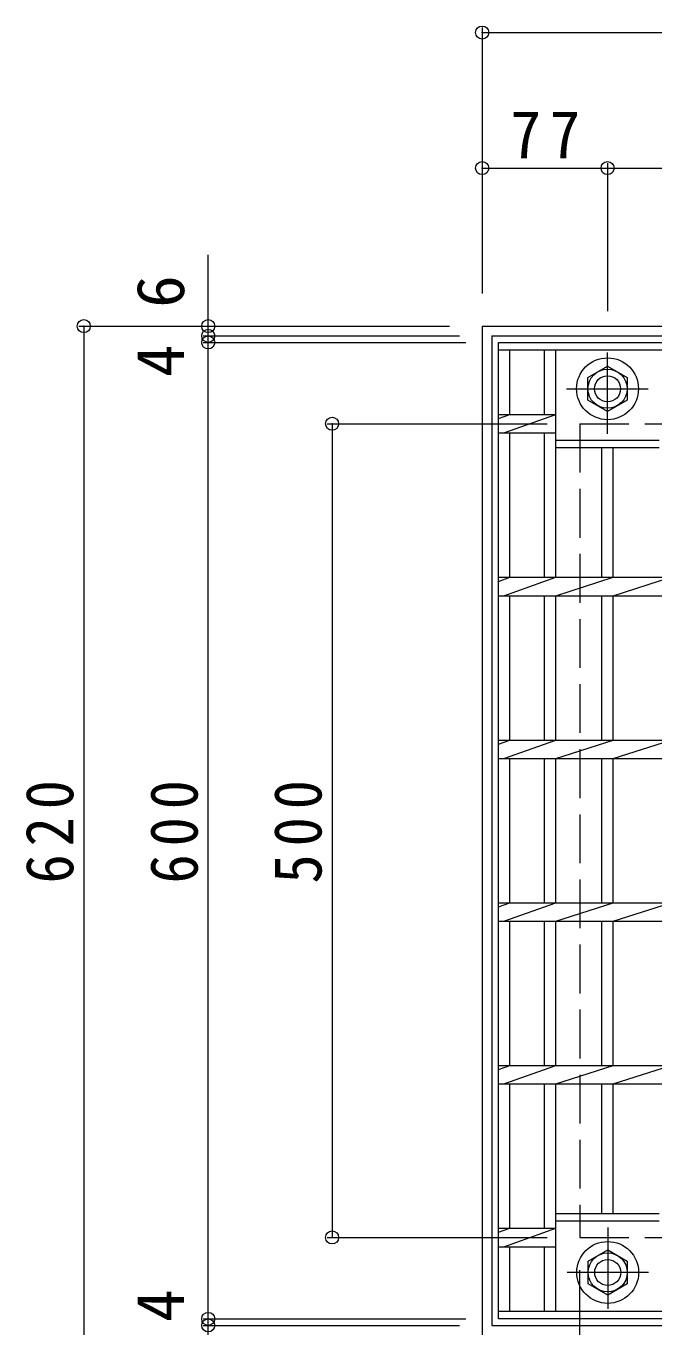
# Model space of a CAD drawing. Units: millimetres at full size, sheet at 1:10; some dimension numbers follow another scale. Extents: x -1488 to 1756, y -1350 to 1383.
# Drawn here: x -1354 to -968, y 552 to 1351 of the extents above; entities that cross this region are included whole.
import ezdxf
from ezdxf.enums import TextEntityAlignment as Align

# ---------------------------------------------------------------- set-up
doc = ezdxf.new("R2010")
doc.units = ezdxf.units.MM
doc.header["$LTSCALE"] = 10
doc.header["$PDMODE"] = 32
doc.header["$PDSIZE"] = 8
doc.linetypes.add('CHAIN1', pattern=[8, 5, -1, 1, -1])
doc.linetypes.add('DASHED3', pattern=[4, 3, -1])
for name, color, linetype, lineweight in [('C-1', 2, 'Continuous', 9), ('C-2', 3, 'Continuous', 9), ('C-4', 7, 'Continuous', 9)]:
    doc.layers.add(name, color=color, linetype=linetype, lineweight=lineweight)
doc.styles.add('ＭＳ ゴシック', font='')
doc.styles.get('ＭＳ ゴシック').set_extended_font_data('MS Gothic')

msp = doc.modelspace()

# ---------------------------------------------------------------- linework, layer by layer
at = {"layer": 'C-1'}
for p, q in [((-1073.94, 1167), (-1073.94, 547)), ((-1073.94, 1167), (-453.94, 1167)), ((-1067.94, 1161), (-1067.94, 553)), ((-1067.94, 1161), (-459.94, 1161)), ((-1008.94, 1135.43), (-996.94, 1142.36)), ((-1008.94, 1121.57), (-1008.94, 1135.43)), ((-996.94, 1142.36), (-984.94, 1135.43)), ((-984.94, 1135.43), (-984.94, 1121.57)), ((-996.94, 1114.64), (-1008.94, 1121.57)), ((-984.94, 1121.57), (-996.94, 1114.64)), ((-1067.94, 553), (-459.94, 553))]:
    msp.add_line(p, q, dxfattribs=at)
at = {"layer": 'C-1', "linetype": 'CHAIN1'}
for p, q in [((-996.94, 1100.86), (-996.94, 1156.14)), ((-1022.07, 1128.5), (-971.8, 1128.5)), ((-996.84, 613.14), (-996.84, 557.86)), ((-971.7, 585.5), (-1021.97, 585.5))]:
    msp.add_line(p, q, dxfattribs=at)
at = {"layer": 'C-1', "linetype": 'DASHED3'}
for p, q in [((-1013.94, 1107), (-513.94, 1107)), ((-1013.94, 1107), (-1013.94, 607)), ((-1013.94, 607), (-513.94, 607))]:
    msp.add_line(p, q, dxfattribs=at)
at = {"layer": 'C-1'}
msp.add_lwpolyline([(-1008.84, 578.57), (-1008.84, 592.43), (-996.84, 599.36), (-984.84, 592.43), (-984.84, 578.57), (-996.84, 571.64)], close=True, dxfattribs=at)
for centre, radius in [((-996.94, 1128.5), 19), ((-996.94, 1128.5), 12), ((-996.94, 1128.5), 8), ((-996.84, 585.5), 19), ((-996.84, 585.5), 12), ((-996.84, 585.5), 8)]:
    msp.add_circle(centre, radius, dxfattribs=at)
at = {"layer": 'C-2'}
for p, q in [((-1063.94, 557), (-1063.94, 1157)), ((-1063.94, 1157), (-463.94, 1157)), ((-1063.94, 1152.5), (-463.94, 1152.5)), ((-1056.94, 1112.65), (-1056.94, 1152.5)), ((-1035.74, 1112.65), (-1035.74, 1152.5)), ((-1028.74, 1012.65), (-1028.74, 1152.5)), ((-1063.94, 1110.16), (-1056.94, 1112.65)), ((-1063.94, 1112.65), (-1028.74, 1112.65)), ((-1060.54, 1101.35), (-1028.74, 1112.65)), ((-1063.94, 1101.35), (-1028.74, 1101.35)), ((-1056.94, 1012.65), (-1056.94, 1101.35)), ((-1035.74, 1012.65), (-1035.74, 1101.35)), ((-1028.74, 1097), (-965.14, 1097)), ((-1028.74, 1092.5), (-965.14, 1092.5)), ((-1000.44, 1012.65), (-1000.44, 1092.5)), ((-993.44, 1012.65), (-993.44, 1092.5)), ((-1063.94, 1010.16), (-1056.93, 1012.65)), ((-1063.94, 1012.65), (-463.94, 1012.65)), ((-1060.54, 1001.35), (-1028.74, 1012.65)), ((-1028.74, 1001.35), (-993.44, 1012.65)), ((-993.44, 1001.35), (-958.14, 1012.65)), ((-1063.94, 1001.35), (-463.94, 1001.35)), ((-1056.94, 912.65), (-1056.94, 1001.35)), ((-1035.74, 912.65), (-1035.74, 1001.35)), ((-1028.74, 912.65), (-1028.74, 1001.35)), ((-1000.44, 912.65), (-1000.44, 1001.35)), ((-993.44, 912.65), (-993.44, 1001.35)), ((-1063.94, 910.16), (-1056.93, 912.65)), ((-1063.94, 912.65), (-463.94, 912.65)), ((-1060.54, 901.35), (-1028.74, 912.65)), ((-1028.74, 901.35), (-993.44, 912.65)), ((-993.44, 901.35), (-958.14, 912.65)), ((-1063.94, 901.35), (-463.94, 901.35)), ((-1056.94, 812.65), (-1056.94, 901.35)), ((-1035.74, 812.65), (-1035.74, 901.35)), ((-1028.74, 812.65), (-1028.74, 901.35)), ((-1000.44, 812.65), (-1000.44, 901.35)), ((-993.44, 812.65), (-993.44, 901.35)), ((-1063.94, 810.16), (-1056.93, 812.65)), ((-1063.94, 812.65), (-463.94, 812.65)), ((-1060.54, 801.35), (-1028.74, 812.65)), ((-1028.74, 801.35), (-993.44, 812.65)), ((-993.44, 801.35), (-958.14, 812.65)), ((-1063.94, 801.35), (-463.94, 801.35)), ((-1056.94, 712.65), (-1056.94, 801.35)), ((-1035.74, 712.65), (-1035.74, 801.35)), ((-1028.74, 712.65), (-1028.74, 801.35)), ((-1000.44, 712.65), (-1000.44, 801.35)), ((-993.44, 712.65), (-993.44, 801.35)), ((-1063.94, 710.16), (-1056.93, 712.65)), ((-1063.94, 712.65), (-463.94, 712.65)), ((-1060.54, 701.35), (-1028.74, 712.65)), ((-1028.74, 701.35), (-993.44, 712.65)), ((-993.44, 701.35), (-958.14, 712.65)), ((-1063.94, 701.35), (-463.94, 701.35)), ((-1056.94, 612.65), (-1056.94, 701.35)), ((-1035.74, 612.65), (-1035.74, 701.35)), ((-1028.74, 561.5), (-1028.74, 701.35)), ((-1000.44, 621.5), (-1000.44, 701.35)), ((-993.44, 621.5), (-993.44, 701.35)), ((-965.14, 621.5), (-1028.74, 621.5)), ((-965.14, 617), (-1028.74, 617)), ((-1063.94, 610.16), (-1056.93, 612.65)), ((-1063.94, 612.65), (-1028.74, 612.65)), ((-1060.54, 601.35), (-1028.74, 612.65)), ((-1063.94, 601.35), (-1028.74, 601.35)), ((-1056.94, 561.5), (-1056.94, 601.35)), ((-1035.74, 561.5), (-1035.74, 601.35)), ((-463.94, 561.5), (-1063.94, 561.5)), ((-463.94, 557), (-1063.94, 557))]:
    msp.add_line(p, q, dxfattribs=at)
at = {"layer": 'C-4'}
for p, q in [((-1073.94, 1350.42), (-1073.94, 1187)), ((-1073.94, 1347.42), (-763.94, 1347.42)), ((-1073.94, 1264.12), (-996.94, 1264.12)), ((-996.94, 1267.12), (-996.94, 1176.14)), ((-996.94, 1264.12), (-537.94, 1264.12)), ((-1242.2, 1161), (-1242.2, 1210.75)), ((-1321.6, 1167), (-1093.94, 1167)), ((-1318.6, 1167), (-1318.6, 547)), ((-1245.2, 1161), (-1087.94, 1161)), ((-1242.2, 1157), (-1242.2, 1161)), ((-1245.2, 1157), (-1083.94, 1157)), ((-1242.2, 557), (-1242.2, 1157)), ((-1169.13, 1107), (-1033.94, 1107)), ((-1166.13, 1107), (-1166.13, 607)), ((-1169.13, 607), (-1033.94, 607)), ((-1013.94, 432.07), (-1013.94, 587)), ((-1245.2, 557), (-1083.94, 557)), ((-1245.2, 553), (-1087.94, 553)), ((-1242.2, 553), (-1242.2, 557)), ((-1242.2, 512.03), (-1242.2, 553))]:
    msp.add_line(p, q, dxfattribs=at)
for p in [(-1073.94, 1347.42), (-1073.94, 1264.12), (-996.94, 1264.12), (-1318.6, 1167), (-1242.2, 1167), (-1242.2, 1161), (-1242.2, 1157), (-1166.13, 1107), (-1166.13, 607), (-1242.2, 557), (-1242.2, 553)]:
    msp.add_point(p, dxfattribs=at)

# ---------------------------------------------------------------- texts
at = {"layer": 'C-4', "color": 2, "style": 'ＭＳ ゴシック'}
for s, p in [('6', (-1248.2, 1178.28)), ('4', (-1248.2, 1135.74)), ('4', (-1248.2, 555.15))]:
    msp.add_text(s, height=29.33, rotation=90, dxfattribs=at).set_placement(p, align=Align.BOTTOM_LEFT)
at = {"layer": 'C-4', "color": 2, "insert": (-1056.69, 1270.12), "char_height": 29.33, "attachment_point": 7, "style": 'ＭＳ ゴシック'}
msp.add_mtext('\\T1.27;\\W0.95;77', dxfattribs=at)
at = {"layer": 'C-4', "color": 2, "char_height": 29.33, "attachment_point": 7, "rotation": 90, "style": 'ＭＳ ゴシック'}
for s, insert in [('\\T1.27;\\W0.9;620', (-1324.6, 824.5)), ('\\T1.27;\\W0.9;600', (-1248.2, 824.5)), ('\\T1.27;\\W0.9;500', (-1172.13, 824.5))]:
    msp.add_mtext(s, dxfattribs=dict(at, insert=insert))

doc.saveas('drawing.dxf')
